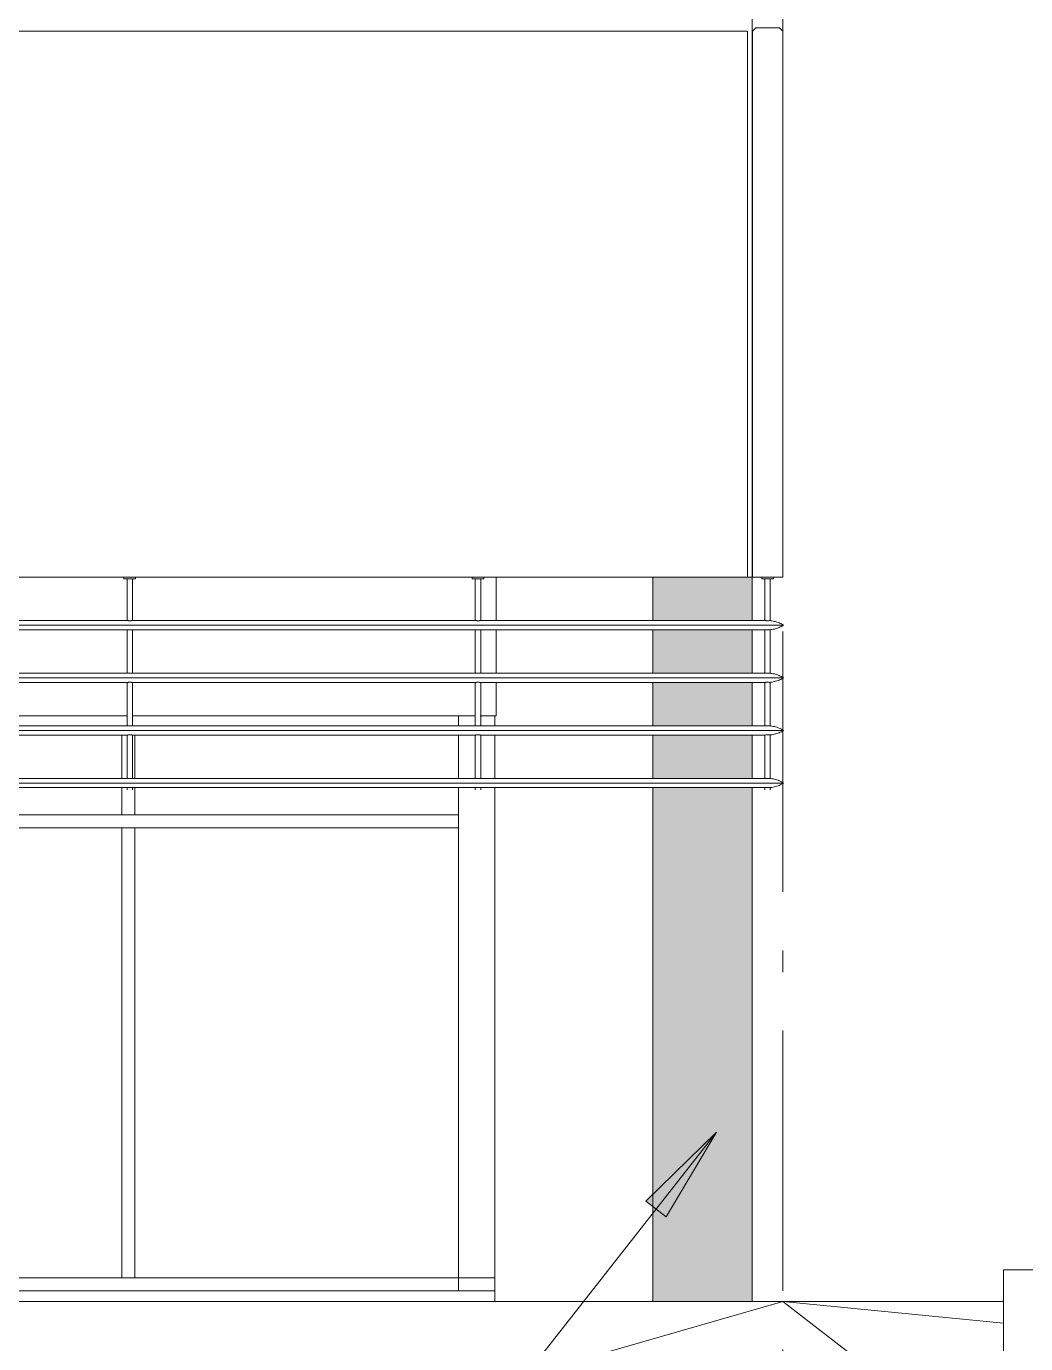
# Model space of a CAD drawing. Header units: metres. Extents: x -199 to 506, y -5 to 23.
# Drawn here: x 126.3 to 130.91, y -0.19 to 5.88 of the extents above; entities that cross this region are included whole.
import ezdxf

# ---------------------------------------------------------------- set-up
doc = ezdxf.new("R2010")
doc.units = ezdxf.units.M
doc.linetypes.add('01_Grid', pattern=[1.74, 1.2, -0.27, 0, -0.27])
for name, color, linetype, lineweight in [('03EJES-1', 1, '01_Grid', 5), ('06MUR', 8, 'Continuous', 9), ('06MUREXT', 92, 'Continuous', 9), ('26VENT', 144, 'Continuous', 5), ('29NOTAS-1', 10, 'Continuous', 5), ('46BANQ', 8, 'Continuous', 5), ('54ESTRUCTURA', 1, 'Continuous', 9), ('54ESTRUCTURA-1', 152, 'Continuous', 9), ('70LINEA', 1, 'Continuous', 13)]:
    doc.layers.add(name, color=color, linetype=linetype, lineweight=lineweight)

# ---------------------------------------------------------------- blocks, each defined once
blk = doc.blocks.new('Curtain Wall Curb-Concrete-01 - Curtain Wall Curb-Concrete-01-7040853-602rEastElevEje18 Paint')
at = {"layer": '46BANQ'}
for p in [(9.1006, 0.05), (13.912, 0)]:
    blk.add_line(p, (13.912, 0.05), dxfattribs=at)
blk = doc.blocks.new('Solar Shade-Aluminium-01 - Solar Shade-Aluminium-01-7044055-602rEastElevEje18 Paint')
at = {"layer": '06MUR'}
for p, q in [((12.2031, 3.34), (12.2031, 3.332)), ((12.257, 3.332), (12.2031, 3.332)), ((12.2174, 3.332), (12.2174, 3.14)), ((12.2428, 3.14), (12.2428, 3.332)), ((12.257, 3.332), (12.257, 3.34)), ((13.8079, 3.34), (13.8079, 3.332)), ((13.8618, 3.332), (13.8079, 3.332)), ((13.8222, 3.332), (13.8222, 3.14)), ((13.8476, 3.14), (13.8476, 3.332)), ((13.8618, 3.332), (13.8618, 3.34)), ((15.1422, 3.34), (15.1422, 3.332)), ((15.1961, 3.332), (15.1422, 3.332)), ((15.1564, 3.332), (15.1564, 3.1394)), ((15.1564, 3.332), (15.1564, 3.1394)), ((15.1564, 3.332), (15.1564, 3.1394)), ((15.1564, 3.332), (15.1564, 3.1394)), ((15.1564, 3.332), (15.1564, 3.1394)), ((15.1564, 3.332), (15.1564, 3.1394)), ((15.1564, 3.332), (15.1564, 3.1394)), ((15.1564, 3.332), (15.1564, 3.1394)), ((15.1564, 3.332), (15.1564, 3.14)), ((15.1819, 3.1394), (15.1819, 3.332)), ((15.1961, 3.332), (15.1961, 3.34)), ((9.107, 3.1187), (15.2431, 3.1187)), ((12.2174, 3.14), (10.6914, 3.14)), ((13.8222, 3.14), (12.2427, 3.14)), ((15.1564, 3.14), (13.8475, 3.14)), ((15.1564, 3.0979), (15.1564, 2.8968)), ((15.1564, 3.0979), (15.1564, 2.8968)), ((15.1564, 3.0979), (15.1564, 2.8968)), ((15.1564, 3.0979), (15.1564, 2.8968)), ((15.1564, 3.0979), (15.1564, 2.8968)), ((15.1564, 3.0979), (15.1564, 2.8968)), ((15.1564, 3.0979), (15.1564, 2.8968)), ((15.1564, 3.0979), (15.1564, 2.8968)), ((15.1819, 2.8968), (15.1819, 3.0979)), ((10.6914, 3.0974), (12.2174, 3.0974)), ((12.2174, 3.0974), (12.2174, 2.8974)), ((12.2427, 3.0974), (13.8222, 3.0974)), ((12.2428, 2.8974), (12.2428, 3.0974)), ((13.8222, 3.0974), (13.8222, 2.8974)), ((13.8475, 3.0974), (15.1564, 3.0974)), ((13.8476, 2.8974), (13.8476, 3.0974)), ((15.1564, 3.0974), (15.1564, 2.8974)), ((9.107, 2.876), (15.2431, 2.876)), ((12.2174, 2.8974), (10.6914, 2.8974)), ((13.8222, 2.8974), (12.2427, 2.8974)), ((15.1564, 2.8974), (13.8475, 2.8974)), ((15.1564, 2.8553), (15.1564, 2.6542)), ((15.1564, 2.8553), (15.1564, 2.6542)), ((15.1564, 2.8553), (15.1564, 2.6542)), ((15.1564, 2.8553), (15.1564, 2.6542)), ((15.1564, 2.8553), (15.1564, 2.6542)), ((15.1564, 2.8553), (15.1564, 2.6542)), ((15.1564, 2.8553), (15.1564, 2.6542)), ((15.1564, 2.8553), (15.1564, 2.6542)), ((15.1819, 2.6542), (15.1819, 2.8553)), ((10.6914, 2.8547), (12.2174, 2.8547)), ((12.2174, 2.8547), (12.2174, 2.6547)), ((12.2427, 2.8547), (13.8222, 2.8547)), ((12.2428, 2.6547), (12.2428, 2.8547)), ((13.8222, 2.8547), (13.8222, 2.6547)), ((13.8475, 2.8547), (15.1564, 2.8547)), ((13.8476, 2.6547), (13.8476, 2.8547)), ((15.1564, 2.8547), (15.1564, 2.6547)), ((9.107, 2.6334), (15.2431, 2.6334)), ((12.2174, 2.6547), (10.6914, 2.6547)), ((10.6914, 2.6121), (12.2174, 2.6121)), ((12.2174, 2.6121), (12.2174, 2.4121)), ((13.8222, 2.6547), (12.2427, 2.6547)), ((12.2427, 2.6121), (13.8222, 2.6121)), ((12.2428, 2.4121), (12.2428, 2.6121)), ((13.8222, 2.6121), (13.8222, 2.4121)), ((15.1564, 2.6547), (13.8475, 2.6547)), ((13.8475, 2.6121), (15.1564, 2.6121)), ((13.8476, 2.4121), (13.8476, 2.6121)), ((15.1564, 2.6127), (15.1564, 2.4115)), ((15.1564, 2.6127), (15.1564, 2.4115)), ((15.1564, 2.6127), (15.1564, 2.4115)), ((15.1564, 2.6127), (15.1564, 2.4115)), ((15.1564, 2.6127), (15.1564, 2.4115)), ((15.1564, 2.6127), (15.1564, 2.4115)), ((15.1564, 2.6127), (15.1564, 2.4115)), ((15.1564, 2.6127), (15.1564, 2.4115)), ((15.1564, 2.6121), (15.1564, 2.4121)), ((15.1819, 2.4115), (15.1819, 2.6127)), ((9.107, 2.3908), (15.2431, 2.3908)), ((12.2174, 2.4121), (10.6914, 2.4121)), ((10.6914, 2.3695), (12.2174, 2.3695)), ((12.2174, 2.3695), (12.2174, 2.36)), ((13.8222, 2.4121), (12.2427, 2.4121)), ((12.2427, 2.3695), (13.8222, 2.3695)), ((12.2428, 2.36), (12.2428, 2.3695)), ((13.8222, 2.3695), (13.8222, 2.36)), ((15.1564, 2.4121), (13.8475, 2.4121)), ((13.8475, 2.3695), (15.1564, 2.3695)), ((13.8476, 2.36), (13.8476, 2.3695)), ((15.1564, 2.37), (15.1564, 2.36)), ((15.1564, 2.37), (15.1564, 2.36)), ((15.1564, 2.37), (15.1564, 2.36)), ((15.1564, 2.37), (15.1564, 2.36)), ((15.1564, 2.37), (15.1564, 2.36)), ((15.1564, 2.37), (15.1564, 2.36)), ((15.1564, 2.37), (15.1564, 2.36)), ((15.1564, 2.37), (15.1564, 2.36)), ((15.1564, 2.3695), (15.1564, 2.36)), ((15.1819, 2.36), (15.1819, 2.37)), ((15.1819, 2.36), (15.1819, 2.37)), ((15.1819, 2.36), (15.1819, 2.37)), ((15.1819, 2.36), (15.1819, 2.37)), ((15.1819, 2.36), (15.1819, 2.37)), ((15.1819, 2.36), (15.1819, 2.37)), ((15.1819, 2.36), (15.1819, 2.37)), ((15.1819, 2.36), (15.1819, 2.37)), ((15.1819, 2.36), (15.1819, 2.37)), ((12.2301, 2.36), (12.2301, 2.36)), ((12.2301, 2.36), (12.2301, 2.36)), ((13.8349, 2.36), (13.8349, 2.36)), ((13.8349, 2.36), (13.8349, 2.36)), ((15.1691, 2.36), (15.1691, 2.36)), ((15.1691, 2.36), (15.1691, 2.36)), ((15.1691, 2.36), (15.1691, 2.36)), ((15.1691, 2.36), (15.1691, 2.36)), ((15.1691, 2.36), (15.1691, 2.36)), ((15.1691, 2.36), (15.1691, 2.36)), ((15.1691, 2.36), (15.1691, 2.36)), ((15.1691, 2.36), (15.1691, 2.36)), ((15.1691, 2.36), (15.1691, 2.36)), ((15.1691, 2.36), (15.1691, 2.36)), ((15.1691, 2.36), (15.1691, 2.36)), ((15.1691, 2.36), (15.1691, 2.36)), ((15.1691, 2.36), (15.1691, 2.36)), ((15.1691, 2.36), (15.1691, 2.36)), ((15.1691, 2.36), (15.1691, 2.36)), ((15.1691, 2.36), (15.1691, 2.36)), ((15.1691, 2.36), (15.1691, 2.36)), ((15.1691, 2.36), (15.1691, 2.36))]:
    blk.add_line(p, q, dxfattribs=at)
for points, knots in [([(12.2301, 3.1394), (12.2293, 3.1394), (12.2278, 3.1394), (12.2257, 3.1395), (12.2237, 3.1396), (12.2218, 3.1397), (12.2203, 3.1398), (12.219, 3.1399), (12.2181, 3.1399), (12.2175, 3.14), (12.2174, 3.14), (12.2174, 3.14)], [0, 0, 0, 0, 0.0555556, 0.1111111, 0.1666667, 0.2222222, 0.2777778, 0.3333333, 0.3888889, 0.4444444, 0.4999565, 0.4999565, 0.4999565, 0.4999565]), ([(12.2174, 3.14), (12.2174, 3.14), (12.2174, 3.14), (12.2174, 3.14), (12.2175, 3.14), (12.2175, 3.14)], [0.49995738, 0.49995738, 0.49995738, 0.49995738, 0.51388889, 0.54861111, 0.55555556, 0.55555556, 0.55555556, 0.55555556]), ([(12.2174, 3.0974), (12.2174, 3.0974), (12.2174, 3.0974), (12.2175, 3.0974), (12.2179, 3.0974), (12.2187, 3.0975), (12.2203, 3.0976), (12.2222, 3.0977), (12.2255, 3.0979), (12.2281, 3.0979), (12.2301, 3.0979)], [0.5000435, 0.5000435, 0.5000435, 0.5000435, 0.5138889, 0.5486111, 0.5833333, 0.6527778, 0.7222222, 0.7916667, 0.8611111, 1, 1, 1, 1]), ([(12.2427, 3.14), (12.2427, 3.14), (12.2427, 3.14), (12.2426, 3.14), (12.2422, 3.14), (12.2414, 3.1399), (12.2399, 3.1398), (12.2379, 3.1396), (12.2346, 3.1395), (12.232, 3.1394), (12.2301, 3.1394)], [0.5000435, 0.5000435, 0.5000435, 0.5000435, 0.5138889, 0.5486111, 0.5833333, 0.6527778, 0.7222222, 0.7916667, 0.8611111, 1, 1, 1, 1]), ([(12.2301, 3.0979), (12.2308, 3.0979), (12.2323, 3.0979), (12.2344, 3.0979), (12.2364, 3.0978), (12.2383, 3.0977), (12.2398, 3.0976), (12.2411, 3.0975), (12.242, 3.0974), (12.2426, 3.0974), (12.2427, 3.0974), (12.2427, 3.0974)], [0, 0, 0, 0, 0.0555556, 0.1111111, 0.1666667, 0.2222222, 0.2777778, 0.3333333, 0.3888889, 0.4444444, 0.4999565, 0.4999565, 0.4999565, 0.4999565]), ([(13.8349, 3.1394), (13.8341, 3.1394), (13.8326, 3.1394), (13.8305, 3.1395), (13.8285, 3.1396), (13.8266, 3.1397), (13.8251, 3.1398), (13.8238, 3.1399), (13.8229, 3.1399), (13.8223, 3.14), (13.8222, 3.14), (13.8222, 3.14)], [0, 0, 0, 0, 0.0555556, 0.1111111, 0.1666667, 0.2222222, 0.2777778, 0.3333333, 0.3888889, 0.4444444, 0.4999565, 0.4999565, 0.4999565, 0.4999565]), ([(13.8222, 3.14), (13.8222, 3.14), (13.8222, 3.14), (13.8222, 3.14), (13.8223, 3.14), (13.8223, 3.14)], [0.49995738, 0.49995738, 0.49995738, 0.49995738, 0.51388889, 0.54861111, 0.55555556, 0.55555556, 0.55555556, 0.55555556]), ([(13.8222, 3.0974), (13.8222, 3.0974), (13.8222, 3.0974), (13.8223, 3.0974), (13.8227, 3.0974), (13.8235, 3.0975), (13.8251, 3.0976), (13.827, 3.0977), (13.8303, 3.0979), (13.8329, 3.0979), (13.8349, 3.0979)], [0.5000435, 0.5000435, 0.5000435, 0.5000435, 0.5138889, 0.5486111, 0.5833333, 0.6527778, 0.7222222, 0.7916667, 0.8611111, 1, 1, 1, 1]), ([(13.8474, 3.14), (13.8473, 3.14), (13.847, 3.14), (13.8462, 3.1399), (13.8447, 3.1398), (13.8427, 3.1396), (13.8394, 3.1395), (13.8368, 3.1394), (13.8349, 3.1394)], [0.5555556, 0.5555556, 0.5555556, 0.5555556, 0.5833333, 0.6527778, 0.7222222, 0.7916667, 0.8611111, 1, 1, 1, 1]), ([(15.1691, 3.1394), (15.1681, 3.1394), (15.1662, 3.1394), (15.1633, 3.1395), (15.1608, 3.1397), (15.1581, 3.1398), (15.1569, 3.14), (15.1566, 3.14)], [0, 0, 0, 0, 0.1, 0.2, 0.3, 0.4, 0.6, 0.6, 0.6, 0.6]), ([(15.1566, 3.0974), (15.1569, 3.0974), (15.1585, 3.0976), (15.1624, 3.0978), (15.1662, 3.0979), (15.1681, 3.0979), (15.1691, 3.0979)], [0.4, 0.4, 0.4, 0.4, 0.6, 0.8, 0.9, 1, 1, 1, 1]), ([(12.2427, 3.0974), (12.2427, 3.0974), (12.2427, 3.0974), (12.2427, 3.0974), (12.2426, 3.0974), (12.2426, 3.0974)], [0.49995738, 0.49995738, 0.49995738, 0.49995738, 0.51388889, 0.54861111, 0.55555556, 0.55555556, 0.55555556, 0.55555556]), ([(12.2301, 2.8968), (12.2293, 2.8968), (12.2278, 2.8968), (12.2257, 2.8968), (12.2237, 2.8969), (12.2218, 2.897), (12.2203, 2.8971), (12.219, 2.8972), (12.2181, 2.8973), (12.2175, 2.8974), (12.2174, 2.8974), (12.2174, 2.8974)], [0, 0, 0, 0, 0.0555556, 0.1111111, 0.1666667, 0.2222222, 0.2777778, 0.3333333, 0.3888889, 0.4444444, 0.4999565, 0.4999565, 0.4999565, 0.4999565]), ([(12.2174, 2.8974), (12.2174, 2.8974), (12.2174, 2.8974), (12.2174, 2.8974), (12.2175, 2.8973), (12.2175, 2.8973)], [0.49995738, 0.49995738, 0.49995738, 0.49995738, 0.51388889, 0.54861111, 0.55555556, 0.55555556, 0.55555556, 0.55555556]), ([(12.2174, 2.8547), (12.2174, 2.8547), (12.2174, 2.8547), (12.2175, 2.8547), (12.2179, 2.8548), (12.2187, 2.8549), (12.2203, 2.855), (12.2222, 2.8551), (12.2255, 2.8553), (12.2281, 2.8553), (12.2301, 2.8553)], [0.5000435, 0.5000435, 0.5000435, 0.5000435, 0.5138889, 0.5486111, 0.5833333, 0.6527778, 0.7222222, 0.7916667, 0.8611111, 1, 1, 1, 1]), ([(12.2427, 2.8974), (12.2427, 2.8974), (12.2427, 2.8974), (12.2426, 2.8974), (12.2422, 2.8973), (12.2414, 2.8972), (12.2399, 2.8971), (12.2379, 2.897), (12.2346, 2.8968), (12.232, 2.8968), (12.2301, 2.8968)], [0.5000435, 0.5000435, 0.5000435, 0.5000435, 0.5138889, 0.5486111, 0.5833333, 0.6527778, 0.7222222, 0.7916667, 0.8611111, 1, 1, 1, 1]), ([(12.2301, 2.8553), (12.2308, 2.8553), (12.2323, 2.8553), (12.2344, 2.8552), (12.2364, 2.8552), (12.2383, 2.8551), (12.2398, 2.855), (12.2411, 2.8549), (12.242, 2.8548), (12.2426, 2.8547), (12.2427, 2.8547), (12.2427, 2.8547)], [0, 0, 0, 0, 0.0555556, 0.1111111, 0.1666667, 0.2222222, 0.2777778, 0.3333333, 0.3888889, 0.4444444, 0.4999565, 0.4999565, 0.4999565, 0.4999565]), ([(13.8349, 2.8968), (13.8341, 2.8968), (13.8326, 2.8968), (13.8305, 2.8968), (13.8285, 2.8969), (13.8266, 2.897), (13.8251, 2.8971), (13.8238, 2.8972), (13.8229, 2.8973), (13.8223, 2.8974), (13.8222, 2.8974), (13.8222, 2.8974)], [0, 0, 0, 0, 0.0555556, 0.1111111, 0.1666667, 0.2222222, 0.2777778, 0.3333333, 0.3888889, 0.4444444, 0.4999565, 0.4999565, 0.4999565, 0.4999565]), ([(13.8222, 2.8974), (13.8222, 2.8974), (13.8222, 2.8974), (13.8222, 2.8974), (13.8223, 2.8973), (13.8223, 2.8973)], [0.49995738, 0.49995738, 0.49995738, 0.49995738, 0.51388889, 0.54861111, 0.55555556, 0.55555556, 0.55555556, 0.55555556]), ([(13.8222, 2.8547), (13.8222, 2.8547), (13.8222, 2.8547), (13.8223, 2.8547), (13.8227, 2.8548), (13.8235, 2.8549), (13.8251, 2.855), (13.827, 2.8551), (13.8303, 2.8553), (13.8329, 2.8553), (13.8349, 2.8553)], [0.5000435, 0.5000435, 0.5000435, 0.5000435, 0.5138889, 0.5486111, 0.5833333, 0.6527778, 0.7222222, 0.7916667, 0.8611111, 1, 1, 1, 1]), ([(13.8474, 2.8973), (13.8473, 2.8973), (13.847, 2.8973), (13.8462, 2.8972), (13.8447, 2.8971), (13.8427, 2.897), (13.8394, 2.8968), (13.8368, 2.8968), (13.8349, 2.8968)], [0.5555556, 0.5555556, 0.5555556, 0.5555556, 0.5833333, 0.6527778, 0.7222222, 0.7916667, 0.8611111, 1, 1, 1, 1]), ([(15.1691, 2.8968), (15.1681, 2.8968), (15.1662, 2.8968), (15.1633, 2.8969), (15.1608, 2.897), (15.1581, 2.8972), (15.1569, 2.8973), (15.1566, 2.8974)], [0, 0, 0, 0, 0.1, 0.2, 0.3, 0.4, 0.6, 0.6, 0.6, 0.6]), ([(15.1566, 2.8547), (15.1569, 2.8548), (15.1585, 2.8549), (15.1624, 2.8552), (15.1662, 2.8553), (15.1681, 2.8553), (15.1691, 2.8553)], [0.4, 0.4, 0.4, 0.4, 0.6, 0.8, 0.9, 1, 1, 1, 1]), ([(12.2427, 2.8547), (12.2427, 2.8547), (12.2427, 2.8547), (12.2427, 2.8547), (12.2426, 2.8547), (12.2426, 2.8547)], [0.49995738, 0.49995738, 0.49995738, 0.49995738, 0.51388889, 0.54861111, 0.55555556, 0.55555556, 0.55555556, 0.55555556]), ([(12.2301, 2.6542), (12.2293, 2.6542), (12.2278, 2.6542), (12.2257, 2.6542), (12.2237, 2.6543), (12.2218, 2.6544), (12.2203, 2.6545), (12.219, 2.6546), (12.2181, 2.6547), (12.2175, 2.6547), (12.2174, 2.6547), (12.2174, 2.6547)], [0, 0, 0, 0, 0.0555556, 0.1111111, 0.1666667, 0.2222222, 0.2777778, 0.3333333, 0.3888889, 0.4444444, 0.4999565, 0.4999565, 0.4999565, 0.4999565]), ([(12.2174, 2.6547), (12.2174, 2.6547), (12.2174, 2.6547), (12.2174, 2.6547), (12.2175, 2.6547), (12.2175, 2.6547)], [0.49995738, 0.49995738, 0.49995738, 0.49995738, 0.51388889, 0.54861111, 0.55555556, 0.55555556, 0.55555556, 0.55555556]), ([(12.2174, 2.6121), (12.2174, 2.6121), (12.2174, 2.6121), (12.2175, 2.6121), (12.2179, 2.6121), (12.2187, 2.6122), (12.2203, 2.6123), (12.2222, 2.6125), (12.2255, 2.6126), (12.2281, 2.6127), (12.2301, 2.6127)], [0.5000435, 0.5000435, 0.5000435, 0.5000435, 0.5138889, 0.5486111, 0.5833333, 0.6527778, 0.7222222, 0.7916667, 0.8611111, 1, 1, 1, 1]), ([(12.2427, 2.6547), (12.2427, 2.6547), (12.2427, 2.6547), (12.2426, 2.6547), (12.2422, 2.6547), (12.2414, 2.6546), (12.2399, 2.6545), (12.2379, 2.6544), (12.2346, 2.6542), (12.232, 2.6542), (12.2301, 2.6542)], [0.5000435, 0.5000435, 0.5000435, 0.5000435, 0.5138889, 0.5486111, 0.5833333, 0.6527778, 0.7222222, 0.7916667, 0.8611111, 1, 1, 1, 1]), ([(12.2301, 2.6127), (12.2308, 2.6127), (12.2323, 2.6127), (12.2344, 2.6126), (12.2364, 2.6125), (12.2383, 2.6124), (12.2398, 2.6123), (12.2411, 2.6122), (12.242, 2.6122), (12.2426, 2.6121), (12.2427, 2.6121), (12.2427, 2.6121)], [0, 0, 0, 0, 0.0555556, 0.1111111, 0.1666667, 0.2222222, 0.2777778, 0.3333333, 0.3888889, 0.4444444, 0.4999565, 0.4999565, 0.4999565, 0.4999565]), ([(12.2427, 2.6121), (12.2427, 2.6121), (12.2427, 2.6121), (12.2427, 2.6121), (12.2426, 2.6121), (12.2426, 2.6121)], [0.49995738, 0.49995738, 0.49995738, 0.49995738, 0.51388889, 0.54861111, 0.55555556, 0.55555556, 0.55555556, 0.55555556]), ([(13.8349, 2.6542), (13.8341, 2.6542), (13.8326, 2.6542), (13.8305, 2.6542), (13.8285, 2.6543), (13.8266, 2.6544), (13.8251, 2.6545), (13.8238, 2.6546), (13.8229, 2.6547), (13.8223, 2.6547), (13.8222, 2.6547), (13.8222, 2.6547)], [0, 0, 0, 0, 0.0555556, 0.1111111, 0.1666667, 0.2222222, 0.2777778, 0.3333333, 0.3888889, 0.4444444, 0.4999565, 0.4999565, 0.4999565, 0.4999565]), ([(13.8222, 2.6547), (13.8222, 2.6547), (13.8222, 2.6547), (13.8222, 2.6547), (13.8223, 2.6547), (13.8223, 2.6547)], [0.49995738, 0.49995738, 0.49995738, 0.49995738, 0.51388889, 0.54861111, 0.55555556, 0.55555556, 0.55555556, 0.55555556]), ([(13.8222, 2.6121), (13.8222, 2.6121), (13.8222, 2.6121), (13.8223, 2.6121), (13.8227, 2.6121), (13.8235, 2.6122), (13.8251, 2.6123), (13.827, 2.6125), (13.8303, 2.6126), (13.8329, 2.6127), (13.8349, 2.6127)], [0.5000435, 0.5000435, 0.5000435, 0.5000435, 0.5138889, 0.5486111, 0.5833333, 0.6527778, 0.7222222, 0.7916667, 0.8611111, 1, 1, 1, 1]), ([(13.8474, 2.6547), (13.8473, 2.6547), (13.847, 2.6547), (13.8462, 2.6546), (13.8447, 2.6545), (13.8427, 2.6544), (13.8394, 2.6542), (13.8368, 2.6542), (13.8349, 2.6542)], [0.5555556, 0.5555556, 0.5555556, 0.5555556, 0.5833333, 0.6527778, 0.7222222, 0.7916667, 0.8611111, 1, 1, 1, 1]), ([(15.1691, 2.6542), (15.1681, 2.6542), (15.1662, 2.6542), (15.1633, 2.6543), (15.1608, 2.6544), (15.1581, 2.6546), (15.1569, 2.6547), (15.1566, 2.6547)], [0, 0, 0, 0, 0.1, 0.2, 0.3, 0.4, 0.6, 0.6, 0.6, 0.6]), ([(15.1566, 2.6121), (15.1569, 2.6121), (15.1585, 2.6123), (15.1624, 2.6125), (15.1662, 2.6127), (15.1681, 2.6127), (15.1691, 2.6127)], [0.4, 0.4, 0.4, 0.4, 0.6, 0.8, 0.9, 1, 1, 1, 1]), ([(12.2301, 2.4115), (12.2293, 2.4115), (12.2278, 2.4115), (12.2257, 2.4116), (12.2237, 2.4117), (12.2218, 2.4118), (12.2203, 2.4119), (12.219, 2.412), (12.2181, 2.412), (12.2175, 2.4121), (12.2174, 2.4121), (12.2174, 2.4121)], [0, 0, 0, 0, 0.0555556, 0.1111111, 0.1666667, 0.2222222, 0.2777778, 0.3333333, 0.3888889, 0.4444444, 0.4999565, 0.4999565, 0.4999565, 0.4999565]), ([(12.2174, 2.4121), (12.2174, 2.4121), (12.2174, 2.4121), (12.2174, 2.4121), (12.2175, 2.4121), (12.2175, 2.4121)], [0.49995738, 0.49995738, 0.49995738, 0.49995738, 0.51388889, 0.54861111, 0.55555556, 0.55555556, 0.55555556, 0.55555556]), ([(12.2174, 2.3695), (12.2174, 2.3695), (12.2174, 2.3695), (12.2175, 2.3695), (12.2179, 2.3695), (12.2187, 2.3696), (12.2203, 2.3697), (12.2222, 2.3698), (12.2255, 2.37), (12.2281, 2.37), (12.2301, 2.37)], [0.5000435, 0.5000435, 0.5000435, 0.5000435, 0.5138889, 0.5486111, 0.5833333, 0.6527778, 0.7222222, 0.7916667, 0.8611111, 1, 1, 1, 1]), ([(12.2427, 2.4121), (12.2427, 2.4121), (12.2427, 2.4121), (12.2426, 2.4121), (12.2422, 2.4121), (12.2414, 2.412), (12.2399, 2.4119), (12.2379, 2.4117), (12.2346, 2.4116), (12.232, 2.4115), (12.2301, 2.4115)], [0.5000435, 0.5000435, 0.5000435, 0.5000435, 0.5138889, 0.5486111, 0.5833333, 0.6527778, 0.7222222, 0.7916667, 0.8611111, 1, 1, 1, 1]), ([(12.2301, 2.37), (12.2308, 2.37), (12.2323, 2.37), (12.2344, 2.37), (12.2364, 2.3699), (12.2383, 2.3698), (12.2398, 2.3697), (12.2411, 2.3696), (12.242, 2.3695), (12.2426, 2.3695), (12.2427, 2.3695), (12.2427, 2.3695)], [0, 0, 0, 0, 0.0555556, 0.1111111, 0.1666667, 0.2222222, 0.2777778, 0.3333333, 0.3888889, 0.4444444, 0.4999565, 0.4999565, 0.4999565, 0.4999565]), ([(12.2427, 2.3695), (12.2427, 2.3695), (12.2427, 2.3695), (12.2427, 2.3695), (12.2426, 2.3695), (12.2426, 2.3695)], [0.49995738, 0.49995738, 0.49995738, 0.49995738, 0.51388889, 0.54861111, 0.55555556, 0.55555556, 0.55555556, 0.55555556]), ([(13.8349, 2.4115), (13.8341, 2.4115), (13.8326, 2.4115), (13.8305, 2.4116), (13.8285, 2.4117), (13.8266, 2.4118), (13.8251, 2.4119), (13.8238, 2.412), (13.8229, 2.412), (13.8223, 2.4121), (13.8222, 2.4121), (13.8222, 2.4121)], [0, 0, 0, 0, 0.0555556, 0.1111111, 0.1666667, 0.2222222, 0.2777778, 0.3333333, 0.3888889, 0.4444444, 0.4999565, 0.4999565, 0.4999565, 0.4999565]), ([(13.8222, 2.4121), (13.8222, 2.4121), (13.8222, 2.4121), (13.8222, 2.4121), (13.8223, 2.4121), (13.8223, 2.4121)], [0.49995738, 0.49995738, 0.49995738, 0.49995738, 0.51388889, 0.54861111, 0.55555556, 0.55555556, 0.55555556, 0.55555556]), ([(13.8222, 2.3695), (13.8222, 2.3695), (13.8222, 2.3695), (13.8223, 2.3695), (13.8227, 2.3695), (13.8235, 2.3696), (13.8251, 2.3697), (13.827, 2.3698), (13.8303, 2.37), (13.8329, 2.37), (13.8349, 2.37)], [0.5000435, 0.5000435, 0.5000435, 0.5000435, 0.5138889, 0.5486111, 0.5833333, 0.6527778, 0.7222222, 0.7916667, 0.8611111, 1, 1, 1, 1]), ([(13.8474, 2.4121), (13.8473, 2.4121), (13.847, 2.412), (13.8462, 2.412), (13.8447, 2.4119), (13.8427, 2.4117), (13.8394, 2.4116), (13.8368, 2.4115), (13.8349, 2.4115)], [0.5555556, 0.5555556, 0.5555556, 0.5555556, 0.5833333, 0.6527778, 0.7222222, 0.7916667, 0.8611111, 1, 1, 1, 1]), ([(15.1691, 2.4115), (15.1681, 2.4115), (15.1662, 2.4115), (15.1633, 2.4116), (15.1608, 2.4118), (15.1581, 2.4119), (15.1569, 2.4121), (15.1566, 2.4121)], [0, 0, 0, 0, 0.1, 0.2, 0.3, 0.4, 0.6, 0.6, 0.6, 0.6]), ([(15.1566, 2.3695), (15.1569, 2.3695), (15.1585, 2.3696), (15.1624, 2.3699), (15.1662, 2.37), (15.1681, 2.37), (15.1691, 2.37)], [0.4, 0.4, 0.4, 0.4, 0.6, 0.8, 0.9, 1, 1, 1, 1]), ([(15.1691, 2.3695), (15.1676, 2.3695), (15.1655, 2.3695), (15.1628, 2.3696), (15.1616, 2.3697), (15.161, 2.3697)], [0, 0, 0, 0, 0.1111111, 0.1666667, 0.2222222, 0.2222222, 0.2222222, 0.2222222]), ([(15.161, 2.3697), (15.1611, 2.3697), (15.162, 2.3696), (15.1646, 2.3695), (15.1672, 2.3695), (15.1691, 2.3695)], [0.7777778, 0.7777778, 0.7777778, 0.7777778, 0.7916667, 0.8611111, 1, 1, 1, 1]), ([(15.1691, 2.3695), (15.1676, 2.3695), (15.1655, 2.3695), (15.1628, 2.3696), (15.1616, 2.3697), (15.161, 2.3697)], [0, 0, 0, 0, 0.1111111, 0.1666667, 0.2222222, 0.2222222, 0.2222222, 0.2222222]), ([(15.161, 2.3697), (15.1611, 2.3697), (15.162, 2.3696), (15.1646, 2.3695), (15.1672, 2.3695), (15.1691, 2.3695)], [0.7777778, 0.7777778, 0.7777778, 0.7777778, 0.7916667, 0.8611111, 1, 1, 1, 1]), ([(15.1691, 2.3695), (15.1676, 2.3695), (15.1655, 2.3695), (15.1628, 2.3696), (15.1616, 2.3697), (15.161, 2.3697)], [0, 0, 0, 0, 0.1111111, 0.1666667, 0.2222222, 0.2222222, 0.2222222, 0.2222222]), ([(15.161, 2.3697), (15.1611, 2.3697), (15.162, 2.3696), (15.1646, 2.3695), (15.1672, 2.3695), (15.1691, 2.3695)], [0.7777778, 0.7777778, 0.7777778, 0.7777778, 0.7916667, 0.8611111, 1, 1, 1, 1]), ([(15.1691, 2.3695), (15.1676, 2.3695), (15.1655, 2.3695), (15.1628, 2.3696), (15.1616, 2.3697), (15.161, 2.3697)], [0, 0, 0, 0, 0.1111111, 0.1666667, 0.2222222, 0.2222222, 0.2222222, 0.2222222]), ([(15.161, 2.3697), (15.1611, 2.3697), (15.162, 2.3696), (15.1646, 2.3695), (15.1672, 2.3695), (15.1691, 2.3695)], [0.7777778, 0.7777778, 0.7777778, 0.7777778, 0.7916667, 0.8611111, 1, 1, 1, 1]), ([(15.1691, 2.3695), (15.1676, 2.3695), (15.1655, 2.3695), (15.1628, 2.3696), (15.1616, 2.3697), (15.161, 2.3697)], [0, 0, 0, 0, 0.1111111, 0.1666667, 0.2222222, 0.2222222, 0.2222222, 0.2222222]), ([(15.161, 2.3697), (15.1611, 2.3697), (15.162, 2.3696), (15.1646, 2.3695), (15.1672, 2.3695), (15.1691, 2.3695)], [0.7777778, 0.7777778, 0.7777778, 0.7777778, 0.7916667, 0.8611111, 1, 1, 1, 1]), ([(15.1691, 2.3695), (15.1676, 2.3695), (15.1655, 2.3695), (15.1628, 2.3696), (15.1616, 2.3697), (15.161, 2.3697)], [0, 0, 0, 0, 0.1111111, 0.1666667, 0.2222222, 0.2222222, 0.2222222, 0.2222222]), ([(15.161, 2.3697), (15.1611, 2.3697), (15.162, 2.3696), (15.1646, 2.3695), (15.1672, 2.3695), (15.1691, 2.3695)], [0.7777778, 0.7777778, 0.7777778, 0.7777778, 0.7916667, 0.8611111, 1, 1, 1, 1]), ([(15.1691, 2.3695), (15.1676, 2.3695), (15.1655, 2.3695), (15.1628, 2.3696), (15.1616, 2.3697), (15.161, 2.3697)], [0, 0, 0, 0, 0.1111111, 0.1666667, 0.2222222, 0.2222222, 0.2222222, 0.2222222]), ([(15.161, 2.3697), (15.1611, 2.3697), (15.162, 2.3696), (15.1646, 2.3695), (15.1672, 2.3695), (15.1691, 2.3695)], [0.7777778, 0.7777778, 0.7777778, 0.7777778, 0.7916667, 0.8611111, 1, 1, 1, 1]), ([(15.1691, 2.3695), (15.1676, 2.3695), (15.1655, 2.3695), (15.1628, 2.3696), (15.1616, 2.3697), (15.161, 2.3697)], [0, 0, 0, 0, 0.1111111, 0.1666667, 0.2222222, 0.2222222, 0.2222222, 0.2222222]), ([(15.161, 2.3697), (15.1611, 2.3697), (15.162, 2.3696), (15.1646, 2.3695), (15.1672, 2.3695), (15.1691, 2.3695)], [0.7777778, 0.7777778, 0.7777778, 0.7777778, 0.7916667, 0.8611111, 1, 1, 1, 1]), ([(15.1817, 2.37), (15.1814, 2.37), (15.1798, 2.3699), (15.1759, 2.3696), (15.1721, 2.3695), (15.1702, 2.3695), (15.1691, 2.3695)], [0.4, 0.4, 0.4, 0.4, 0.6, 0.8, 0.9, 1, 1, 1, 1]), ([(15.1817, 2.37), (15.1816, 2.37), (15.1813, 2.37), (15.1805, 2.3699), (15.1789, 2.3698), (15.177, 2.3697), (15.1737, 2.3695), (15.1711, 2.3695), (15.1691, 2.3695)], [0.5555556, 0.5555556, 0.5555556, 0.5555556, 0.5833333, 0.6527778, 0.7222222, 0.7916667, 0.8611111, 1, 1, 1, 1]), ([(15.1817, 2.37), (15.1816, 2.37), (15.1813, 2.37), (15.1805, 2.3699), (15.1789, 2.3698), (15.177, 2.3697), (15.1737, 2.3695), (15.1711, 2.3695), (15.1691, 2.3695)], [0.5555556, 0.5555556, 0.5555556, 0.5555556, 0.5833333, 0.6527778, 0.7222222, 0.7916667, 0.8611111, 1, 1, 1, 1]), ([(15.1817, 2.37), (15.1816, 2.37), (15.1813, 2.37), (15.1805, 2.3699), (15.1789, 2.3698), (15.177, 2.3697), (15.1737, 2.3695), (15.1711, 2.3695), (15.1691, 2.3695)], [0.5555556, 0.5555556, 0.5555556, 0.5555556, 0.5833333, 0.6527778, 0.7222222, 0.7916667, 0.8611111, 1, 1, 1, 1]), ([(15.1817, 2.37), (15.1816, 2.37), (15.1813, 2.37), (15.1805, 2.3699), (15.1789, 2.3698), (15.177, 2.3697), (15.1737, 2.3695), (15.1711, 2.3695), (15.1691, 2.3695)], [0.5555556, 0.5555556, 0.5555556, 0.5555556, 0.5833333, 0.6527778, 0.7222222, 0.7916667, 0.8611111, 1, 1, 1, 1]), ([(15.1817, 2.37), (15.1816, 2.37), (15.1813, 2.37), (15.1805, 2.3699), (15.1789, 2.3698), (15.177, 2.3697), (15.1737, 2.3695), (15.1711, 2.3695), (15.1691, 2.3695)], [0.5555556, 0.5555556, 0.5555556, 0.5555556, 0.5833333, 0.6527778, 0.7222222, 0.7916667, 0.8611111, 1, 1, 1, 1]), ([(15.1817, 2.37), (15.1816, 2.37), (15.1813, 2.37), (15.1805, 2.3699), (15.1789, 2.3698), (15.177, 2.3697), (15.1737, 2.3695), (15.1711, 2.3695), (15.1691, 2.3695)], [0.5555556, 0.5555556, 0.5555556, 0.5555556, 0.5833333, 0.6527778, 0.7222222, 0.7916667, 0.8611111, 1, 1, 1, 1]), ([(15.1817, 2.37), (15.1816, 2.37), (15.1813, 2.37), (15.1805, 2.3699), (15.1789, 2.3698), (15.177, 2.3697), (15.1737, 2.3695), (15.1711, 2.3695), (15.1691, 2.3695)], [0.5555556, 0.5555556, 0.5555556, 0.5555556, 0.5833333, 0.6527778, 0.7222222, 0.7916667, 0.8611111, 1, 1, 1, 1]), ([(15.1817, 2.37), (15.1816, 2.37), (15.1813, 2.37), (15.1805, 2.3699), (15.1789, 2.3698), (15.177, 2.3697), (15.1737, 2.3695), (15.1711, 2.3695), (15.1691, 2.3695)], [0.5555556, 0.5555556, 0.5555556, 0.5555556, 0.5833333, 0.6527778, 0.7222222, 0.7916667, 0.8611111, 1, 1, 1, 1])]:
    blk.add_open_spline(points, degree=3, knots=knots, dxfattribs=at)
for points in [[(12.2426, 3.14), (12.2427, 3.14), (12.2427, 3.14), (12.2427, 3.14)], [(13.8349, 3.0979), (13.8356, 3.0979), (13.8371, 3.0979), (13.8392, 3.0979), (13.8412, 3.0978), (13.8431, 3.0977), (13.8446, 3.0976), (13.8459, 3.0975), (13.8468, 3.0974), (13.8472, 3.0974), (13.8474, 3.0974)], [(15.1564, 3.14), (15.1564, 3.14), (15.1565, 3.14), (15.1565, 3.14)], [(15.1781, 3.1397), (15.1769, 3.1396), (15.1741, 3.1395), (15.1708, 3.1394), (15.1691, 3.1394)], [(15.1691, 3.0979), (15.1708, 3.0979), (15.1741, 3.0979), (15.1769, 3.0977), (15.1781, 3.0977)], [(15.1818, 3.1394), (15.1817, 3.1394), (15.1813, 3.1395), (15.1801, 3.1396), (15.1788, 3.1397), (15.1781, 3.1397)], [(15.1781, 3.1397), (15.1858, 3.1392), (15.201, 3.137), (15.223, 3.1299), (15.2366, 3.1228), (15.2431, 3.1187)], [(15.2431, 3.1187), (15.2366, 3.1146), (15.223, 3.1075), (15.201, 3.1004), (15.1858, 3.0982), (15.1781, 3.0977)], [(15.1781, 3.0977), (15.1788, 3.0977), (15.1801, 3.0978), (15.1813, 3.0979), (15.1817, 3.0979), (15.1818, 3.0979)], [(12.2175, 3.0974), (12.2174, 3.0974), (12.2174, 3.0974), (12.2174, 3.0974)], [(13.8223, 3.0974), (13.8222, 3.0974), (13.8222, 3.0974), (13.8222, 3.0974)], [(15.1565, 3.0974), (15.1565, 3.0974), (15.1564, 3.0974), (15.1564, 3.0974)], [(12.2426, 2.8973), (12.2427, 2.8974), (12.2427, 2.8974), (12.2427, 2.8974)], [(13.8349, 2.8553), (13.8356, 2.8553), (13.8371, 2.8553), (13.8392, 2.8552), (13.8412, 2.8552), (13.8431, 2.8551), (13.8446, 2.855), (13.8459, 2.8549), (13.8468, 2.8548), (13.8472, 2.8548), (13.8474, 2.8547)], [(15.1564, 2.8974), (15.1564, 2.8974), (15.1565, 2.8974), (15.1565, 2.8974)], [(15.1781, 2.8971), (15.1769, 2.897), (15.1741, 2.8968), (15.1708, 2.8968), (15.1691, 2.8968)], [(15.1691, 2.8553), (15.1708, 2.8553), (15.1741, 2.8552), (15.1769, 2.8551), (15.1781, 2.855)], [(15.1818, 2.8968), (15.1817, 2.8968), (15.1813, 2.8968), (15.1801, 2.8969), (15.1788, 2.897), (15.1781, 2.8971)], [(15.1781, 2.8971), (15.1858, 2.8966), (15.201, 2.8943), (15.223, 2.8872), (15.2366, 2.8801), (15.2431, 2.876)], [(15.2431, 2.876), (15.2366, 2.872), (15.223, 2.8649), (15.201, 2.8578), (15.1858, 2.8555), (15.1781, 2.855)], [(15.1781, 2.855), (15.1788, 2.8551), (15.1801, 2.8552), (15.1813, 2.8553), (15.1817, 2.8553), (15.1818, 2.8553)], [(12.2175, 2.8547), (12.2174, 2.8547), (12.2174, 2.8547), (12.2174, 2.8547)], [(13.8223, 2.8547), (13.8222, 2.8547), (13.8222, 2.8547), (13.8222, 2.8547)], [(15.1565, 2.8547), (15.1565, 2.8547), (15.1564, 2.8547), (15.1564, 2.8547)], [(12.2175, 2.6121), (12.2174, 2.6121), (12.2174, 2.6121), (12.2174, 2.6121)], [(12.2426, 2.6547), (12.2427, 2.6547), (12.2427, 2.6547), (12.2427, 2.6547)], [(13.8223, 2.6121), (13.8222, 2.6121), (13.8222, 2.6121), (13.8222, 2.6121)], [(13.8349, 2.6127), (13.8356, 2.6127), (13.8371, 2.6127), (13.8392, 2.6126), (13.8412, 2.6125), (13.8431, 2.6124), (13.8446, 2.6123), (13.8459, 2.6122), (13.8468, 2.6122), (13.8472, 2.6121), (13.8474, 2.6121)], [(15.1565, 2.6121), (15.1565, 2.6121), (15.1564, 2.6121), (15.1564, 2.6121)], [(15.1564, 2.6547), (15.1564, 2.6547), (15.1565, 2.6547), (15.1565, 2.6547)], [(15.1781, 2.6544), (15.1769, 2.6544), (15.1741, 2.6542), (15.1708, 2.6542), (15.1691, 2.6542)], [(15.1691, 2.6127), (15.1708, 2.6127), (15.1741, 2.6126), (15.1769, 2.6125), (15.1781, 2.6124)], [(15.1818, 2.6542), (15.1817, 2.6542), (15.1813, 2.6542), (15.1801, 2.6543), (15.1788, 2.6544), (15.1781, 2.6544)], [(15.1781, 2.6544), (15.1858, 2.6539), (15.201, 2.6517), (15.223, 2.6446), (15.2366, 2.6375), (15.2431, 2.6334)], [(15.2431, 2.6334), (15.2366, 2.6293), (15.223, 2.6222), (15.201, 2.6151), (15.1858, 2.6129), (15.1781, 2.6124)], [(15.1781, 2.6124), (15.1788, 2.6124), (15.1801, 2.6125), (15.1813, 2.6126), (15.1817, 2.6127), (15.1818, 2.6127)], [(12.2175, 2.3695), (12.2174, 2.3695), (12.2174, 2.3695), (12.2174, 2.3695)], [(12.2426, 2.4121), (12.2427, 2.4121), (12.2427, 2.4121), (12.2427, 2.4121)], [(13.8223, 2.3695), (13.8222, 2.3695), (13.8222, 2.3695), (13.8222, 2.3695)], [(13.8349, 2.37), (13.8356, 2.37), (13.8371, 2.37), (13.8392, 2.37), (13.8412, 2.3699), (13.8431, 2.3698), (13.8446, 2.3697), (13.8459, 2.3696), (13.8468, 2.3695), (13.8472, 2.3695), (13.8474, 2.3695)], [(15.1565, 2.3695), (15.1565, 2.3695), (15.1564, 2.3695), (15.1564, 2.3695)], [(15.1564, 2.4121), (15.1564, 2.4121), (15.1565, 2.4121), (15.1565, 2.4121)], [(15.1691, 2.3695), (15.1675, 2.3695), (15.1642, 2.3695), (15.1614, 2.3697), (15.1602, 2.3698)], [(15.1781, 2.4118), (15.1769, 2.4117), (15.1741, 2.4116), (15.1708, 2.4115), (15.1691, 2.4115)], [(15.1691, 2.3695), (15.1699, 2.3695), (15.1714, 2.3695), (15.1735, 2.3695), (15.1755, 2.3696), (15.1774, 2.3697), (15.1789, 2.3698), (15.1802, 2.3699), (15.1811, 2.37), (15.1815, 2.37), (15.1817, 2.37)], [(15.1691, 2.3695), (15.1699, 2.3695), (15.1714, 2.3695), (15.1735, 2.3695), (15.1755, 2.3696), (15.1774, 2.3697), (15.1789, 2.3698), (15.1802, 2.3699), (15.1811, 2.37), (15.1815, 2.37), (15.1817, 2.37)], [(15.1691, 2.3695), (15.1699, 2.3695), (15.1714, 2.3695), (15.1735, 2.3695), (15.1755, 2.3696), (15.1774, 2.3697), (15.1789, 2.3698), (15.1802, 2.3699), (15.1811, 2.37), (15.1815, 2.37), (15.1817, 2.37)], [(15.1691, 2.3695), (15.1699, 2.3695), (15.1714, 2.3695), (15.1735, 2.3695), (15.1755, 2.3696), (15.1774, 2.3697), (15.1789, 2.3698), (15.1802, 2.3699), (15.1811, 2.37), (15.1815, 2.37), (15.1817, 2.37)], [(15.1691, 2.3695), (15.1699, 2.3695), (15.1714, 2.3695), (15.1735, 2.3695), (15.1755, 2.3696), (15.1774, 2.3697), (15.1789, 2.3698), (15.1802, 2.3699), (15.1811, 2.37), (15.1815, 2.37), (15.1817, 2.37)], [(15.1691, 2.3695), (15.1699, 2.3695), (15.1714, 2.3695), (15.1735, 2.3695), (15.1755, 2.3696), (15.1774, 2.3697), (15.1789, 2.3698), (15.1802, 2.3699), (15.1811, 2.37), (15.1815, 2.37), (15.1817, 2.37)], [(15.1691, 2.3695), (15.1699, 2.3695), (15.1714, 2.3695), (15.1735, 2.3695), (15.1755, 2.3696), (15.1774, 2.3697), (15.1789, 2.3698), (15.1802, 2.3699), (15.1811, 2.37), (15.1815, 2.37), (15.1817, 2.37)], [(15.1691, 2.3695), (15.1699, 2.3695), (15.1714, 2.3695), (15.1735, 2.3695), (15.1755, 2.3696), (15.1774, 2.3697), (15.1789, 2.3698), (15.1802, 2.3699), (15.1811, 2.37), (15.1815, 2.37), (15.1817, 2.37)], [(15.1691, 2.37), (15.1708, 2.37), (15.1741, 2.37), (15.1769, 2.3698), (15.1781, 2.3698)], [(15.1818, 2.4115), (15.1817, 2.4115), (15.1813, 2.4116), (15.1801, 2.4117), (15.1788, 2.4118), (15.1781, 2.4118)], [(15.1781, 2.4118), (15.1858, 2.4113), (15.201, 2.4091), (15.223, 2.402), (15.2366, 2.3949), (15.2431, 2.3908)], [(15.2431, 2.3908), (15.2366, 2.3867), (15.223, 2.3796), (15.201, 2.3725), (15.1858, 2.3702), (15.1781, 2.3698)], [(15.1781, 2.3698), (15.1788, 2.3698), (15.1801, 2.3699), (15.1813, 2.37), (15.1817, 2.37), (15.1818, 2.37)]]:
    blk.add_open_spline(points, degree=3, dxfattribs=at)
blk = doc.blocks.new('Rectangular Mullion - 60x167-7050088-602rEastElevEje18 Paint')
at = {"layer": '26VENT'}
blk.add_line((13.745, 2.7), (13.745, 2.6542), dxfattribs=at)
blk = doc.blocks.new('Rectangular Mullion - 60x167-7050091-602rEastElevEje18 Paint')
at = {"layer": '26VENT'}
for p, q in [((12.2237, 0.11), (10.6724, 0.11)), ((10.6724, 0.05), (12.2237, 0.05))]:
    blk.add_line(p, q, dxfattribs=at)
blk = doc.blocks.new('Rectangular Mullion - 60x167-7050093-602rEastElevEje18 Paint')
at = {"layer": '26VENT'}
for p, q in [((12.2237, 2.2436), (10.6724, 2.2436)), ((10.6724, 2.1836), (12.2237, 2.1836))]:
    blk.add_line(p, q, dxfattribs=at)
blk = doc.blocks.new('Rectangular Mullion - 60x167-7715935-602rEastElevEje18 Paint')
at = {"layer": '26VENT'}
for p, q in [((13.912, 0.11), (13.745, 0.11)), ((13.745, 0.11), (13.745, 0.05)), ((13.912, 0.05), (13.912, 0.11)), ((13.745, 0.05), (13.912, 0.05))]:
    blk.add_line(p, q, dxfattribs=at)
blk = doc.blocks.new('Rectangular Mullion - 167x167-7715943-602rEastElevEje18 Paint')
at = {"layer": '26VENT'}
for p, q in [((13.745, 2.4115), (13.745, 2.6127)), ((13.912, 2.6129), (13.912, 2.4113)), ((13.745, 2.2136), (13.745, 2.37)), ((13.912, 2.3702), (13.912, 2.2136))]:
    blk.add_line(p, q, dxfattribs=at)
blk = doc.blocks.new('Rectangular Mullion - 167x167-7715944-602rEastElevEje18 Paint')
at = {"layer": '26VENT'}
for p, q in [((13.745, 0.11), (13.745, 2.2136)), ((13.912, 2.2136), (13.912, 0.11)), ((13.912, 0.11), (13.745, 0.11))]:
    blk.add_line(p, q, dxfattribs=at)
blk = doc.blocks.new('Rectangular Mullion - 60x167-7050097-602rEastElevEje18 Paint')
at = {"layer": '26VENT'}
for p, q in [((13.745, 0.11), (12.2237, 0.11)), ((13.745, 0.11), (13.745, 0.05)), ((12.2237, 0.05), (13.745, 0.05))]:
    blk.add_line(p, q, dxfattribs=at)
blk = doc.blocks.new('Rectangular Mullion - 60x167-7050098-602rEastElevEje18 Paint')
at = {"layer": '26VENT'}
for p, q in [((13.745, 2.2436), (12.2237, 2.2436)), ((13.745, 2.2436), (13.745, 2.1836)), ((12.2237, 2.1836), (13.745, 2.1836))]:
    blk.add_line(p, q, dxfattribs=at)
blk = doc.blocks.new('Rectangular Mullion - 60x167-7050094-602rEastElevEje18 Paint')
at = {"layer": '26VENT'}
for p, q in [((10.6424, 2.1836), (10.7024, 2.1836)), ((10.6424, 2.1836), (10.6424, 0.11)), ((10.7024, 0.11), (10.7024, 2.1836)), ((10.7024, 0.11), (10.6424, 0.11))]:
    blk.add_line(p, q, dxfattribs=at)
blk = doc.blocks.new('Rectangular Mullion - 60x167-V53-602rEastElevEje18 Paint')
at = {"layer": '26VENT'}
for p, q in [((12.1937, 2.6128), (12.1937, 2.4114)), ((12.2537, 2.4115), (12.2537, 2.6127)), ((12.1937, 2.3701), (12.1937, 2.2436)), ((12.2537, 2.2436), (12.2537, 2.3701)), ((12.2537, 2.2436), (12.1937, 2.2436))]:
    blk.add_line(p, q, dxfattribs=at)
blk = doc.blocks.new('Rectangular Mullion - 60x167-7715939-602rEastElevEje18 Paint')
at = {"layer": '26VENT'}
for p, q in [((13.745, 2.7), (13.745, 2.6542)), ((13.912, 2.654), (13.912, 2.7))]:
    blk.add_line(p, q, dxfattribs=at)

msp = doc.modelspace()

# ---------------------------------------------------------------- hatches: boundary and pattern name
at = {"layer": '29NOTAS-1'}
msp.add_hatch(color=256, dxfattribs=at).paths.add_polyline_path([(129.4812, 0.7803), (129.1567, 0.4629), (129.2499, 0.3898)])
at = {"layer": '54ESTRUCTURA-1'}
h = msp.add_hatch(color=256, dxfattribs=at)
h.paths.add_polyline_path([(129.1889, 0), (129.4175, 0), (129.4175, 2.3695), (129.1889, 2.3695), (129.1889, 0.0587)])
h.paths.add_polyline_path([(129.4175, 2.37), (129.4175, 2.37), (129.4066, 2.37)])
h.paths.add_polyline_path([(129.1889, 2.4121), (129.4175, 2.4121), (129.4175, 2.6121), (129.1889, 2.6121), (129.1889, 2.4278)])
h.paths.add_polyline_path([(129.4175, 2.6127), (129.4175, 2.6127), (129.4055, 2.6127)])
h.paths.add_polyline_path([(129.1889, 2.6547), (129.4175, 2.6547), (129.4175, 2.8547), (129.1889, 2.8547), (129.1889, 2.6704)])
h.paths.add_polyline_path([(129.4175, 2.8553), (129.4175, 2.8553), (129.4044, 2.8553)])
h.paths.add_polyline_path([(129.1889, 2.8974), (129.4175, 2.8974), (129.4175, 3.0974), (129.1889, 3.0974), (129.1889, 2.9131)])
h.paths.add_polyline_path([(129.4175, 3.0979), (129.4175, 3.0979), (129.4033, 3.0979)])
h.paths.add_polyline_path([(129.1889, 3.14), (129.4175, 3.14), (129.4175, 3.34), (129.1889, 3.34), (129.1889, 3.1442)])
h = msp.add_hatch(color=256, dxfattribs=at)
h.paths.add_polyline_path([(129.5167, 0), (129.6461, 0), (129.6449, 2.3695), (129.4175, 2.3695), (129.4175, 0), (129.4684, 0)])
h.paths.add_polyline_path([(129.6461, 2.37), (129.6449, 2.37), (129.6449, 2.37)])
h.paths.add_polyline_path([(129.4175, 2.4121), (129.6461, 2.4137), (129.6434, 2.6121), (129.4175, 2.6121), (129.4175, 2.4207)])
h.paths.add_polyline_path([(129.6461, 2.6126), (129.6434, 2.6127), (129.6448, 2.6126)])
h.paths.add_polyline_path([(129.4175, 2.6547), (129.6461, 2.6563), (129.6443, 2.8547), (129.4175, 2.8547), (129.4175, 2.6634)])
h.paths.add_polyline_path([(129.6461, 2.8553), (129.6443, 2.8553), (129.6447, 2.8553)])
h.paths.add_polyline_path([(129.4175, 2.8974), (129.6461, 2.899), (129.6445, 3.0974), (129.4175, 3.0974), (129.4175, 2.906)])
h.paths.add_polyline_path([(129.6461, 3.0979), (129.6445, 3.0979), (129.6452, 3.0979)])
h.paths.add_polyline_path([(129.4175, 3.14), (129.6461, 3.1416), (129.6444, 3.34), (129.4175, 3.34), (129.4175, 3.1442)])

# ---------------------------------------------------------------- linework, layer by layer
at = {"layer": '03EJES-1'}
msp.add_line((129.7878, -1.7908), (129.7878, 19.6265), dxfattribs=at)
at = {"layer": '06MUREXT'}
for p, q in [((129.6461, 3.34), (129.6461, 12.1)), ((129.7878, 12.1), (129.7878, 3.34)), ((123.6485, 3.34), (129.7878, 3.34)), ((128.4662, 3.1392), (128.4662, 3.34)), ((128.4662, 2.8966), (128.4662, 3.0981)), ((128.4662, 2.7), (128.4662, 2.8555)), ((125.2369, 2.7), (126.7669, 2.7)), ((126.7883, 2.7), (128.3717, 2.7)), ((128.3931, 2.7), (128.4662, 2.7)), ((130.8046, -0.6324), (130.8046, 0.1464)), ((130.8046, 0.1464), (131.0078, 0.1464)), ((129.7878, 0), (130.8046, 0))]:
    msp.add_line(p, q, dxfattribs=at)
at = {"layer": '29NOTAS-1'}
for p, q in [((129.4812, 0.7803), (126.3887, -3.159)), ((129.4812, 0.7803), (129.1567, 0.4629)), ((129.2499, 0.3898), (129.4812, 0.7803)), ((129.1567, 0.4629), (129.2499, 0.3898))]:
    msp.add_line(p, q, dxfattribs=at)
at = {"layer": '46BANQ'}
for p, q in [((123.639, 0), (129.7878, 0)), ((123.639, -1.7668), (129.7878, 0)), ((129.7878, 0), (130.8046, -0.1)), ((130.8046, -0.785), (129.7878, 0))]:
    msp.add_line(p, q, dxfattribs=at)
at = {"layer": '54ESTRUCTURA'}
for p, q in [((129.1889, 3.34), (129.1889, 3.1385)), ((129.6461, 3.1388), (129.6461, 3.34)), ((129.1889, 3.0989), (129.1889, 2.8958)), ((129.6461, 2.8962), (129.6461, 3.0986)), ((129.1889, 2.8563), (129.1889, 2.6532)), ((129.6461, 2.6535), (129.6461, 2.8559)), ((129.1889, 2.6136), (129.1889, 2.4106)), ((129.6461, 2.4109), (129.6461, 2.6133)), ((129.1889, 2.371), (129.1889, 0)), ((129.6461, 0), (129.6461, 2.3707))]:
    msp.add_line(p, q, dxfattribs=at)
at = {"layer": '70LINEA'}
for p, q in [((122.1895, 5.8583), (129.6244, 5.8583)), ((129.6244, 3.34), (129.6244, 5.8583)), ((129.6461, 5.8583), (129.6471, 5.8583)), ((129.6461, 3.34), (129.6461, 5.8583)), ((129.6471, 5.8583), (129.6625, 5.8737)), ((129.6471, 3.34), (129.6471, 5.8583)), ((129.6471, 5.8583), (129.6471, 3.34)), ((129.6625, 5.8737), (129.7715, 5.8737)), ((129.7715, 5.8737), (129.7868, 5.8583)), ((129.7868, 5.8583), (129.7868, 3.34)), ((129.7868, 5.8583), (129.7878, 5.8583)), ((129.7868, 3.34), (129.7868, 5.8583)), ((129.7878, 5.8583), (129.7878, 3.34)), ((123.6485, 3.34), (129.6244, 3.34)), ((129.6471, 3.34), (129.6461, 3.34)), ((129.7868, 3.34), (129.6471, 3.34)), ((129.7878, 3.34), (129.7868, 3.34))]:
    msp.add_line(p, q, dxfattribs=at)

# ---------------------------------------------------------------- block references
at = {"layer": '06MUR'}
msp.add_blockref('Solar Shade-Aluminium-01 - Solar Shade-Aluminium-01-7044055-602rEastElevEje18 Paint', (114.5478, 0), dxfattribs=at)
at = {"layer": '26VENT'}
for name, p in [('Rectangular Mullion - 60x167-7050088-602rEastElevEje18 Paint', (114.5478, 0)), ('Rectangular Mullion - 60x167-7715939-602rEastElevEje18 Paint', (114.5478, 0)), ('Rectangular Mullion - 60x167-V53-602rEastElevEje18 Paint', (114.5478, 0)), ('Rectangular Mullion - 167x167-7715943-602rEastElevEje18 Paint', (114.5478, 0)), ('Rectangular Mullion - 60x167-7050093-602rEastElevEje18 Paint', (114.5478, 0)), ('Rectangular Mullion - 60x167-7050098-602rEastElevEje18 Paint', (114.5478, 0)), ('Rectangular Mullion - 167x167-7715944-602rEastElevEje18 Paint', (114.5478, 0)), ('Rectangular Mullion - 60x167-7050094-602rEastElevEje18 Paint', (116.0991, 0)), ('Rectangular Mullion - 60x167-7050091-602rEastElevEje18 Paint', (114.5478, 0)), ('Rectangular Mullion - 60x167-7050097-602rEastElevEje18 Paint', (114.5478, 0)), ('Rectangular Mullion - 60x167-7715935-602rEastElevEje18 Paint', (114.5478, 0))]:
    msp.add_blockref(name, p, dxfattribs=at)
at = {"layer": '46BANQ'}
msp.add_blockref('Curtain Wall Curb-Concrete-01 - Curtain Wall Curb-Concrete-01-7040853-602rEastElevEje18 Paint', (114.5478, 0), dxfattribs=at)

doc.saveas('drawing.dxf')
